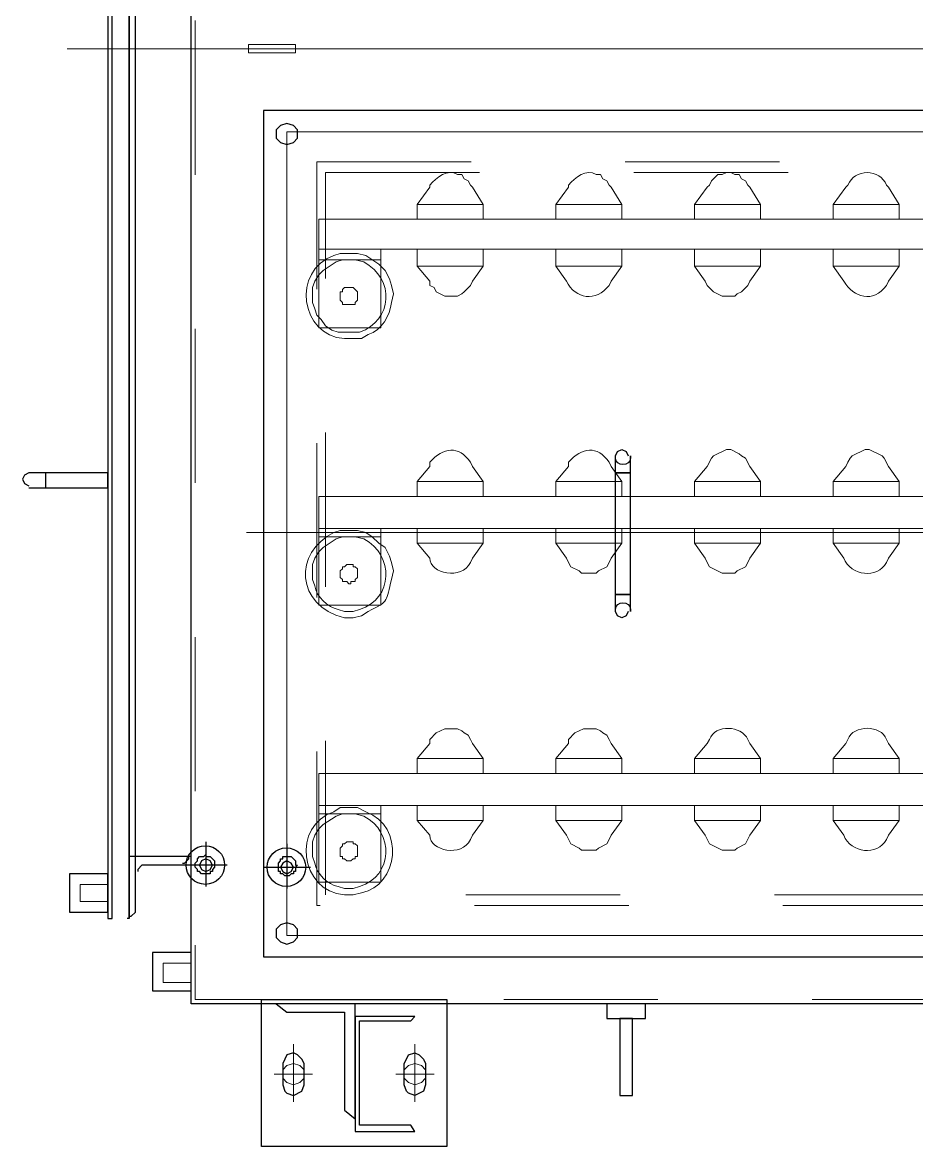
# Model space of a CAD drawing. Header units: metres. Extents: x 531759 to 532310, y 2674774 to 2675087.
# Drawn here: x 532119.967 to 532120.547, y 2674976.168 to 2674976.897 of the extents above; entities that cross this region are included whole.
import ezdxf

# ---------------------------------------------------------------- set-up
doc = ezdxf.new("R2010")
doc.units = ezdxf.units.M
doc.header["$MEASUREMENT"] = 0
doc.linetypes.add('PDF_IMPORT', pattern=[1, 0.8, -0.2])
doc.layers.add('IDT', color=7, linetype='Continuous')

# ---------------------------------------------------------------- blocks, each defined once
blk = doc.blocks.new('IDT')
at = {"layer": 'IDT', "color": 0, "lineweight": 25}
for p, q in [((17.86491, 11.49573), (17.86491, 11.59116)), ((17.86491, 11.59116), (17.98525, 11.59116)), ((17.98525, 11.59116), (17.98525, 11.49573)), ((17.92439, 11.58148), (17.88566, 11.58148)), ((17.88566, 11.58148), (17.88843, 11.57733)), ((17.88843, 11.57733), (17.92162, 11.57733)), ((17.92162, 11.57733), (17.92162, 11.50956)), ((17.92439, 11.50679), (17.92439, 11.58148)), ((17.9313, 11.56765), (17.92439, 11.57318)), ((17.92439, 11.57318), (17.92439, 11.49849)), ((17.9313, 11.50402), (17.9313, 11.56765)), ((17.75288, 11.55797), (17.74458, 11.55797)), ((17.74458, 11.55797), (17.74458, 11.50817)), ((17.75288, 11.50817), (17.75288, 11.55797)), ((17.87875, 11.55105), (17.88013, 11.5552)), ((17.88013, 11.5552), (17.88566, 11.55797)), ((17.88566, 11.55797), (17.88981, 11.55658)), ((17.88981, 11.55658), (17.89119, 11.5552)), ((17.89119, 11.5552), (17.89258, 11.55105)), ((17.95897, 11.5552), (17.95758, 11.55105)), ((17.9645, 11.55797), (17.95897, 11.5552)), ((17.96865, 11.55658), (17.9645, 11.55797)), ((17.97003, 11.5552), (17.96865, 11.55658)), ((17.97142, 11.55105), (17.97003, 11.5552)), ((17.87875, 11.53722), (17.87875, 11.55105)), ((17.89258, 11.55105), (17.89258, 11.53722)), ((17.95758, 11.55105), (17.95758, 11.53722)), ((17.97142, 11.53722), (17.97142, 11.55105)), ((17.88013, 11.53445), (17.87875, 11.53722)), ((17.88289, 11.53169), (17.88013, 11.53445)), ((17.88566, 11.5303), (17.88289, 11.53169)), ((17.88981, 11.53169), (17.88566, 11.5303)), ((17.89119, 11.53445), (17.88981, 11.53169)), ((17.89258, 11.53722), (17.89119, 11.53445)), ((17.95758, 11.53722), (17.95897, 11.53445)), ((17.95897, 11.53445), (17.96173, 11.53169)), ((17.96173, 11.53169), (17.9645, 11.5303)), ((17.9645, 11.5303), (17.96865, 11.53169)), ((17.96865, 11.53169), (17.97003, 11.53445)), ((17.97003, 11.53445), (17.97142, 11.53722)), ((17.88843, 11.50956), (17.88566, 11.50679)), ((17.92162, 11.50956), (17.88843, 11.50956)), ((17.76118, 11.50817), (17.73628, 11.50817)), ((17.73628, 11.50817), (17.73628, 11.49849)), ((17.74458, 11.50817), (17.75288, 11.50817)), ((17.76118, 11.49849), (17.76118, 11.50817)), ((17.88566, 11.50679), (17.92439, 11.50679)), ((17.96865, 11.50402), (17.9313, 11.50402)), ((17.97557, 11.49849), (17.96865, 11.50402)), ((17.02811, 11.49849), (18.03089, 11.49849)), ((17.73628, 11.49849), (17.76118, 11.49849)), ((17.98525, 11.49573), (17.86491, 11.49573)), ((17.92439, 11.49849), (17.97557, 11.49849)), ((18.03089, 11.49849), (18.03089, 10.25781)), ((18.05579, 11.49019), (18.03089, 11.49019)), ((18.03089, 11.49019), (18.03089, 11.4653)), ((18.05579, 11.4653), (18.05579, 11.49019)), ((17.98386, 11.46806), (17.11386, 11.46806)), ((17.98386, 10.91895), (17.98386, 11.46806)), ((17.9645, 11.45838), (17.96173, 11.45561)), ((17.96865, 11.45976), (17.9645, 11.45838)), ((17.9728, 11.45838), (17.96865, 11.45976)), ((17.97557, 11.45561), (17.9728, 11.45838)), ((18.03089, 11.4653), (18.05579, 11.4653)), ((17.96173, 11.45561), (17.96173, 11.45008)), ((17.97557, 11.45008), (17.97557, 11.45561)), ((17.96173, 11.45008), (17.9645, 11.44732)), ((17.9645, 11.44732), (17.96865, 11.44593)), ((17.96865, 11.44593), (17.9728, 11.44732)), ((17.9728, 11.44732), (17.97557, 11.45008)), ((18.06962, 11.44178), (18.06685, 11.43902)), ((18.06685, 11.43902), (18.06685, 11.43763)), ((18.06685, 11.43763), (18.06685, 10.31728)), ((18.071, 11.44178), (18.06962, 11.44178)), ((18.071, 11.44317), (18.07239, 11.44317)), ((18.071, 11.44317), (18.071, 10.31313)), ((18.071, 10.31313), (18.071, 11.44317)), ((18.08483, 11.44317), (18.08207, 11.44317)), ((18.08207, 11.44317), (18.08207, 10.31313)), ((18.08483, 10.31313), (18.08483, 11.44317)), ((18.10973, 11.43902), (18.08483, 11.43902)), ((18.08483, 11.43902), (18.08483, 11.41412)), ((18.10973, 11.41412), (18.10973, 11.43902)), ((17.96865, 11.39476), (17.96865, 11.4238)), ((18.02121, 11.39337), (18.02121, 11.42242)), ((17.96588, 11.41412), (17.96727, 11.4155)), ((17.96727, 11.4155), (17.97003, 11.4155)), ((17.97003, 11.4155), (17.97142, 11.41412)), ((17.98386, 11.40997), (17.95344, 11.40997)), ((17.96173, 11.40859), (17.96312, 11.40997)), ((17.96312, 11.40859), (17.96173, 11.40859)), ((17.96312, 11.40997), (17.96312, 11.41274)), ((17.96312, 11.41274), (17.9645, 11.41274)), ((17.96312, 11.40582), (17.96312, 11.40859)), ((17.9645, 11.41274), (17.9645, 11.41412)), ((17.9645, 11.41412), (17.96588, 11.41412)), ((17.96588, 11.41274), (17.9645, 11.40997)), ((17.9645, 11.40997), (17.96588, 11.4072)), ((17.96865, 11.41412), (17.96588, 11.41274)), ((17.96588, 11.4072), (17.96865, 11.40582)), ((17.97142, 11.41274), (17.96865, 11.41412)), ((17.96865, 11.40582), (17.97142, 11.4072)), ((17.97142, 11.41412), (17.9728, 11.41412)), ((17.9728, 11.40997), (17.97142, 11.41274)), ((17.97142, 11.4072), (17.9728, 11.40997)), ((17.9728, 11.41412), (17.9728, 11.41274)), ((17.9728, 11.41274), (17.97418, 11.41274)), ((17.97418, 11.4072), (17.9728, 11.40582)), ((17.97418, 11.41274), (17.97418, 11.4072)), ((18.00738, 11.40859), (18.03642, 11.40859)), ((18.01568, 11.40997), (18.01706, 11.41135)), ((18.01568, 11.40582), (18.01568, 11.40997)), ((18.01706, 11.41135), (18.01706, 11.41274)), ((18.01706, 11.41274), (18.01844, 11.41274)), ((18.01844, 11.41135), (18.01706, 11.40859)), ((18.01706, 11.40859), (18.01844, 11.40582)), ((18.01844, 11.41274), (18.01844, 11.41412)), ((18.01844, 11.41412), (18.02398, 11.41412)), ((18.02121, 11.41274), (18.01844, 11.41135)), ((18.02398, 11.41135), (18.02121, 11.41274)), ((18.02398, 11.41412), (18.02536, 11.41274)), ((18.02536, 11.40859), (18.02398, 11.41135)), ((18.02398, 11.40582), (18.02536, 11.40859)), ((18.02536, 11.41274), (18.02674, 11.41274)), ((18.02674, 11.41274), (18.02674, 11.41135)), ((18.02674, 11.41135), (18.02813, 11.40997)), ((18.02813, 11.4072), (18.02674, 11.40582)), ((18.02813, 11.40997), (18.02813, 11.4072)), ((18.03504, 11.4072), (18.03227, 11.40444)), ((18.03642, 11.4072), (18.03504, 11.4072)), ((18.03642, 11.40859), (18.06132, 11.40859)), ((18.06132, 11.40859), (18.0627, 11.40859)), ((18.0627, 11.40859), (18.06547, 11.41135)), ((18.06547, 11.41135), (18.06547, 11.41274)), ((18.08483, 11.41412), (18.10973, 11.41412)), ((17.96588, 11.40305), (17.96312, 11.40582)), ((17.96865, 11.40305), (17.96588, 11.40305)), ((17.97142, 11.40305), (17.96865, 11.40305)), ((17.9728, 11.40444), (17.97142, 11.40444)), ((17.97142, 11.40444), (17.97142, 11.40305)), ((17.9728, 11.40582), (17.9728, 11.40444)), ((18.01844, 11.40305), (18.01568, 11.40582)), ((18.01844, 11.40582), (18.02121, 11.40444)), ((18.02121, 11.40305), (18.01844, 11.40305)), ((18.02121, 11.40444), (18.02398, 11.40582)), ((18.02121, 11.40167), (18.02121, 11.40305)), ((18.02259, 11.40305), (18.02121, 11.40167)), ((18.02536, 11.40305), (18.02259, 11.40305)), ((18.02674, 11.40444), (18.02536, 11.40305)), ((18.02674, 11.40582), (18.02674, 11.40444)), ((18.03089, 11.40305), (18.071, 11.40305)), ((18.03227, 11.40444), (18.03227, 11.40305)), ((17.74735, 11.24399), (17.74873, 11.24676)), ((17.74873, 11.24676), (17.7515, 11.24814)), ((17.7515, 11.24814), (17.75426, 11.24676)), ((17.75426, 11.24676), (17.75564, 11.24399)), ((17.74596, 11.24261), (17.74596, 11.24399)), ((17.74596, 11.24399), (17.74596, 11.23293)), ((17.75564, 11.24399), (17.75564, 11.23293)), ((17.75564, 11.24399), (17.75564, 11.24261)), ((17.74596, 11.23293), (17.74596, 11.15409)), ((17.75564, 11.23293), (17.74596, 11.23293)), ((17.74596, 11.23293), (17.75564, 11.23293)), ((17.75564, 11.23293), (17.75564, 11.14302)), ((18.13601, 11.16377), (18.08483, 11.16377)), ((18.08483, 11.16377), (18.08483, 11.15409)), ((18.12495, 11.16377), (18.12495, 11.15409)), ((18.13878, 11.161), (18.13601, 11.16239)), ((18.14016, 11.15824), (18.13878, 11.161)), ((17.74596, 11.15409), (17.74596, 11.14302)), ((17.75564, 11.15409), (17.74596, 11.15409)), ((17.74596, 11.15409), (17.75564, 11.15409)), ((18.08483, 11.15409), (18.12495, 11.15409)), ((18.12495, 11.15409), (18.13601, 11.15409)), ((18.13601, 11.15409), (18.13878, 11.15547)), ((18.13878, 11.15547), (18.14016, 11.15824)), ((17.74596, 11.14302), (17.74596, 11.14441)), ((17.74873, 11.14026), (17.74735, 11.14302)), ((17.7515, 11.13887), (17.74873, 11.14026)), ((17.75426, 11.14026), (17.7515, 11.13887)), ((17.75564, 11.14302), (17.75426, 11.14026)), ((17.75564, 11.14441), (17.75564, 11.14302)), ((17.96865, 10.94108), (17.9645, 10.9397)), ((17.9728, 10.9397), (17.96865, 10.94108)), ((17.9645, 10.9397), (17.96173, 10.93693)), ((17.96173, 10.93693), (17.96173, 10.9314)), ((17.97557, 10.93693), (17.9728, 10.9397)), ((17.97557, 10.9314), (17.97557, 10.93693)), ((17.96173, 10.9314), (17.9645, 10.92863)), ((17.9645, 10.92863), (17.96865, 10.92725)), ((17.96865, 10.92725), (17.9728, 10.92863)), ((17.9728, 10.92863), (17.97557, 10.9314)), ((17.11386, 10.91895), (17.98386, 10.91895))]:
    blk.add_line(p, q, dxfattribs=at)
at = {"layer": 'IDT', "color": 0, "lineweight": 13}
for p, q in [((17.88566, 11.56212), (17.88566, 11.52477)), ((17.9645, 11.56212), (17.9645, 11.52477)), ((17.88151, 11.54967), (17.87875, 11.5469)), ((17.87875, 11.5469), (17.87875, 11.54137)), ((17.88566, 11.55105), (17.88151, 11.54967)), ((17.88981, 11.54967), (17.88566, 11.55105)), ((17.89258, 11.5469), (17.88981, 11.54967)), ((17.89258, 11.54137), (17.89258, 11.5469)), ((17.96035, 11.54967), (17.95758, 11.5469)), ((17.95758, 11.5469), (17.95758, 11.54137)), ((17.9645, 11.55105), (17.96035, 11.54967)), ((17.96865, 11.54967), (17.9645, 11.55105)), ((17.97142, 11.5469), (17.96865, 11.54967)), ((17.97142, 11.54137), (17.97142, 11.5469)), ((17.87321, 11.54414), (17.89811, 11.54414)), ((17.87875, 11.54137), (17.88151, 11.5386)), ((17.88151, 11.5386), (17.88566, 11.53722)), ((17.88566, 11.53722), (17.88981, 11.5386)), ((17.88981, 11.5386), (17.89258, 11.54137)), ((17.95205, 11.54414), (17.97695, 11.54414)), ((17.95758, 11.54137), (17.96035, 11.5386)), ((17.96035, 11.5386), (17.9645, 11.53722)), ((17.9645, 11.53722), (17.96865, 11.5386)), ((17.96865, 11.5386), (17.97142, 11.54137)), ((18.04887, 11.48466), (18.03089, 11.48466)), ((18.03089, 11.48466), (18.03089, 11.47221)), ((18.04887, 11.47221), (18.04887, 11.48466)), ((18.03089, 11.47221), (18.04887, 11.47221)), ((17.96865, 11.45423), (17.12769, 11.45423)), ((17.96865, 10.93278), (17.96865, 11.45423)), ((18.10282, 11.4321), (18.08483, 11.4321)), ((18.08483, 11.4321), (18.08483, 11.42104)), ((18.10282, 11.42104), (18.10282, 11.4321)), ((18.08483, 11.42104), (18.10282, 11.42104)), ((17.99493, 11.19282), (17.09727, 11.19282)), ((17.12769, 10.93278), (17.96865, 10.93278)), ((16.62008, 10.87884), (18.11111, 10.87884)), ((17.96312, 10.87607), (17.96312, 10.88161)), ((17.96312, 10.88161), (17.99355, 10.88161)), ((17.99355, 10.87607), (17.96312, 10.87607)), ((17.99355, 10.88161), (17.99355, 10.87607))]:
    blk.add_line(p, q, dxfattribs=at)
at = {"layer": 'IDT', "color": 0, "linetype": 'PDF_IMPORT', "lineweight": 13, "ltscale": 0.038333}
for p, q in [((18.02813, 11.49573), (17.02811, 11.49573)), ((18.02813, 10.26057), (18.02813, 11.49573)), ((17.14706, 11.43487), (17.94929, 11.43487)), ((17.94929, 11.43487), (17.94929, 10.95215)), ((17.94929, 10.95215), (17.14706, 10.95215))]:
    blk.add_line(p, q, dxfattribs=at)
at = {"layer": 'IDT', "color": 0, "linetype": 'PDF_IMPORT', "lineweight": 13, "ltscale": 0.045833}
for p, q in [((17.15259, 11.42795), (17.94375, 11.42795)), ((17.94375, 11.42795), (17.94375, 10.95906)), ((17.94375, 10.95906), (17.15259, 10.95906))]:
    blk.add_line(p, q, dxfattribs=at)
at = {"layer": 'IDT', "color": 0, "lineweight": 0}
for p, q in [((17.92024, 11.42657), (17.92577, 11.42795)), ((17.92162, 11.42242), (17.92577, 11.4238)), ((17.92577, 11.42795), (17.9313, 11.42795)), ((17.92577, 11.4238), (17.9313, 11.4238)), ((17.9313, 11.4238), (17.93545, 11.42242)), ((17.90779, 11.36986), (17.90779, 11.41965)), ((17.90779, 11.41965), (17.9479, 11.41965)), ((17.9479, 11.41965), (17.9479, 11.36986)), ((17.95067, 11.4072), (17.95205, 11.40305)), ((17.92301, 11.39614), (17.92301, 11.40305)), ((17.92301, 11.40305), (17.92439, 11.40305)), ((17.92439, 11.40305), (17.92439, 11.40444)), ((17.92439, 11.40444), (17.92577, 11.40444)), ((17.92577, 11.40444), (17.92716, 11.40582)), ((17.92716, 11.40582), (17.92992, 11.40582)), ((17.92992, 11.40582), (17.9313, 11.40444)), ((17.9313, 11.40444), (17.93269, 11.40444)), ((17.93269, 11.40444), (17.93269, 11.40305)), ((17.93269, 11.40305), (17.93407, 11.40305)), ((17.93407, 11.40305), (17.93407, 11.39752)), ((17.95205, 11.40305), (17.95205, 11.39337)), ((17.66851, 11.38922), (17.67127, 11.39476)), ((17.67127, 11.39476), (17.67681, 11.39752)), ((17.67681, 11.39752), (17.67819, 11.3989)), ((17.67819, 11.3989), (17.68649, 11.3989)), ((17.68649, 11.3989), (17.69479, 11.39476)), ((17.69479, 11.39476), (17.69755, 11.38922)), ((17.75979, 11.39199), (17.76118, 11.39476)), ((17.76118, 11.39476), (17.76671, 11.39752)), ((17.76671, 11.39752), (17.76809, 11.3989)), ((17.76809, 11.3989), (17.77778, 11.3989)), ((17.77778, 11.3989), (17.77916, 11.39752)), ((17.77916, 11.39752), (17.78469, 11.39476)), ((17.78469, 11.39476), (17.78746, 11.38922)), ((17.92439, 11.39476), (17.92301, 11.39614)), ((17.92577, 11.39476), (17.92439, 11.39476)), ((17.92577, 11.39337), (17.92577, 11.39476)), ((17.92854, 11.39337), (17.92577, 11.39337)), ((17.92992, 11.39337), (17.92854, 11.39337)), ((17.9313, 11.39476), (17.92992, 11.39337)), ((17.93269, 11.39476), (17.9313, 11.39476)), ((17.93407, 11.39752), (17.93269, 11.39614)), ((17.93269, 11.39614), (17.93269, 11.39476)), ((17.95205, 11.39337), (17.95067, 11.38922)), ((17.57169, 11.37954), (17.5786, 11.38922)), ((17.5786, 11.38922), (17.57998, 11.39199)), ((17.60765, 11.38922), (17.61456, 11.37954)), ((17.66159, 11.37954), (17.66851, 11.38922)), ((17.69755, 11.38922), (17.70447, 11.37954)), ((17.7515, 11.37954), (17.75841, 11.38922)), ((17.75841, 11.38922), (17.75979, 11.39199)), ((17.78746, 11.38922), (17.79437, 11.37954)), ((17.8414, 11.37954), (17.84832, 11.38922)), ((17.84832, 11.38922), (17.8497, 11.39199)), ((17.87598, 11.38922), (17.88428, 11.37954)), ((17.95067, 11.38922), (17.9479, 11.38507)), ((17.57169, 11.37954), (17.61456, 11.37954)), ((17.57169, 11.36986), (17.57169, 11.37954)), ((17.61456, 11.37954), (17.61456, 11.36986)), ((17.66159, 11.37954), (17.70447, 11.37954)), ((17.66159, 11.36986), (17.66159, 11.37954)), ((17.70447, 11.37954), (17.70447, 11.36986)), ((17.7515, 11.37954), (17.79437, 11.37954)), ((17.7515, 11.36986), (17.7515, 11.37954)), ((17.79437, 11.37954), (17.79437, 11.36986)), ((17.8414, 11.37954), (17.88428, 11.37954)), ((17.8414, 11.36986), (17.8414, 11.37954)), ((17.88428, 11.37954), (17.88428, 11.36986)), ((17.94514, 11.38231), (17.93684, 11.37677)), ((17.9479, 11.38507), (17.94514, 11.38231)), ((17.90779, 11.37539), (17.9479, 11.37539)), ((17.92301, 11.37124), (17.91747, 11.37401)), ((17.92439, 11.37539), (17.91886, 11.37677)), ((17.92854, 11.37124), (17.92301, 11.37124)), ((17.92854, 11.37539), (17.92439, 11.37539)), ((17.93269, 11.37539), (17.92854, 11.37539)), ((17.93407, 11.37124), (17.92854, 11.37124)), ((17.93684, 11.37677), (17.93269, 11.37539)), ((17.93822, 11.37401), (17.93407, 11.37124)), ((17.02672, 11.36986), (17.9479, 11.36986)), ((17.61456, 11.36986), (17.57169, 11.36986)), ((17.70447, 11.36986), (17.66159, 11.36986)), ((17.79437, 11.36986), (17.7515, 11.36986)), ((17.88428, 11.36986), (17.8414, 11.36986)), ((17.9479, 11.36986), (17.90779, 11.36986)), ((17.9479, 11.36986), (17.9479, 11.34911)), ((17.9479, 11.34911), (17.02672, 11.34911)), ((17.61456, 11.34911), (17.57169, 11.34911)), ((17.57169, 11.34911), (17.57169, 11.33943)), ((17.61456, 11.33943), (17.61456, 11.34911)), ((17.70447, 11.34911), (17.66159, 11.34911)), ((17.66159, 11.34911), (17.66159, 11.33943)), ((17.70447, 11.33943), (17.70447, 11.34911)), ((17.79437, 11.34911), (17.7515, 11.34911)), ((17.7515, 11.34911), (17.7515, 11.33943)), ((17.79437, 11.33943), (17.79437, 11.34911)), ((17.88428, 11.34911), (17.8414, 11.34911)), ((17.8414, 11.34911), (17.8414, 11.33943)), ((17.88428, 11.33943), (17.88428, 11.34911)), ((17.5786, 11.32975), (17.57169, 11.33943)), ((17.57169, 11.33943), (17.61456, 11.33943)), ((17.61456, 11.33943), (17.60626, 11.32975)), ((17.66851, 11.32975), (17.66159, 11.33943)), ((17.66159, 11.33943), (17.70447, 11.33943)), ((17.70447, 11.33943), (17.69617, 11.32975)), ((17.75841, 11.32975), (17.7515, 11.33943)), ((17.7515, 11.33943), (17.79437, 11.33943)), ((17.79437, 11.33943), (17.78607, 11.32975)), ((17.84832, 11.32975), (17.8414, 11.33943)), ((17.8414, 11.33943), (17.88428, 11.33943)), ((17.88428, 11.33943), (17.87598, 11.32975)), ((17.57998, 11.32698), (17.5786, 11.32975)), ((17.60626, 11.32975), (17.60488, 11.32698)), ((17.66989, 11.32698), (17.66851, 11.32975)), ((17.69617, 11.32975), (17.69479, 11.32698)), ((17.75979, 11.32698), (17.75841, 11.32975)), ((17.76118, 11.32421), (17.75979, 11.32698)), ((17.78607, 11.32698), (17.78192, 11.32283)), ((17.78607, 11.32975), (17.78607, 11.32698)), ((17.8497, 11.32698), (17.84832, 11.32975)), ((17.85108, 11.32421), (17.8497, 11.32698)), ((17.87598, 11.32698), (17.87183, 11.32283)), ((17.87598, 11.32975), (17.87598, 11.32698)), ((17.76394, 11.32283), (17.76118, 11.32421)), ((17.76533, 11.32145), (17.76394, 11.32283)), ((17.76809, 11.32007), (17.76533, 11.32145)), ((17.77639, 11.32007), (17.76809, 11.32007)), ((17.78192, 11.32283), (17.77639, 11.32007)), ((17.85385, 11.32283), (17.85108, 11.32421)), ((17.85523, 11.32145), (17.85385, 11.32283)), ((17.858, 11.32007), (17.85523, 11.32145)), ((17.8663, 11.32007), (17.858, 11.32007)), ((17.87183, 11.32283), (17.8663, 11.32007)), ((17.91609, 11.24399), (17.92024, 11.24676)), ((17.92024, 11.24676), (17.92577, 11.24814)), ((17.92577, 11.24814), (17.9313, 11.24814)), ((17.90779, 11.19005), (17.90779, 11.23984)), ((17.90779, 11.23984), (17.9479, 11.23984)), ((17.92162, 11.24261), (17.92577, 11.24399)), ((17.92577, 11.24399), (17.9313, 11.24399)), ((17.9313, 11.24399), (17.93545, 11.24261)), ((17.9479, 11.23984), (17.9479, 11.19005)), ((17.92716, 11.22463), (17.92716, 11.22601)), ((17.92716, 11.22601), (17.92854, 11.22601)), ((17.92854, 11.22601), (17.92992, 11.22463)), ((17.95067, 11.22739), (17.95205, 11.22324)), ((17.67127, 11.21495), (17.67681, 11.21771)), ((17.67681, 11.21771), (17.67819, 11.2191)), ((17.67819, 11.2191), (17.68649, 11.2191)), ((17.68649, 11.2191), (17.69479, 11.21495)), ((17.76118, 11.21495), (17.76671, 11.21771)), ((17.76671, 11.21771), (17.76809, 11.2191)), ((17.76809, 11.2191), (17.77778, 11.2191)), ((17.77778, 11.2191), (17.77916, 11.21771)), ((17.77916, 11.21771), (17.78469, 11.21495)), ((17.89949, 11.21771), (17.90088, 11.22324)), ((17.90088, 11.21218), (17.89949, 11.21771)), ((17.92301, 11.22186), (17.92439, 11.22324)), ((17.92301, 11.21633), (17.92301, 11.22186)), ((17.92439, 11.22324), (17.92439, 11.22463)), ((17.92439, 11.22463), (17.92716, 11.22463)), ((17.92992, 11.22463), (17.93269, 11.22463)), ((17.93269, 11.22463), (17.93269, 11.22324)), ((17.93269, 11.22324), (17.93407, 11.22186)), ((17.93407, 11.21771), (17.93269, 11.21633)), ((17.93407, 11.22186), (17.93407, 11.21771)), ((17.95205, 11.22324), (17.95205, 11.21356)), ((17.5786, 11.20941), (17.57998, 11.21218)), ((17.66851, 11.20941), (17.66989, 11.21218)), ((17.66989, 11.21218), (17.67127, 11.21495)), ((17.69479, 11.21495), (17.69617, 11.21218)), ((17.69617, 11.21218), (17.69755, 11.20941)), ((17.75841, 11.20941), (17.75979, 11.21218)), ((17.75979, 11.21218), (17.76118, 11.21495)), ((17.78469, 11.21495), (17.78607, 11.21218)), ((17.78607, 11.21218), (17.78746, 11.20941)), ((17.84832, 11.20941), (17.8497, 11.21218)), ((17.90226, 11.20803), (17.90088, 11.21218)), ((17.92439, 11.21495), (17.92301, 11.21633)), ((17.92577, 11.21495), (17.92439, 11.21495)), ((17.92577, 11.21356), (17.92577, 11.21495)), ((17.92854, 11.21356), (17.92577, 11.21356)), ((17.92992, 11.21356), (17.92854, 11.21356)), ((17.9313, 11.21495), (17.92992, 11.21356)), ((17.93269, 11.21495), (17.9313, 11.21495)), ((17.93269, 11.21633), (17.93269, 11.21495)), ((17.95205, 11.21356), (17.95067, 11.20941)), ((17.57169, 11.19973), (17.5786, 11.20941)), ((17.60765, 11.20941), (17.61456, 11.19973)), ((17.66159, 11.19973), (17.66851, 11.20941)), ((17.69755, 11.20941), (17.70447, 11.19973)), ((17.7515, 11.19973), (17.75841, 11.20941)), ((17.78746, 11.20941), (17.79437, 11.19973)), ((17.8414, 11.19973), (17.84832, 11.20941)), ((17.87598, 11.20941), (17.88428, 11.19973)), ((17.90503, 11.2025), (17.90226, 11.20803)), ((17.9479, 11.20526), (17.94514, 11.2025)), ((17.95067, 11.20941), (17.9479, 11.20526)), ((17.57169, 11.19973), (17.61456, 11.19973)), ((17.57169, 11.19005), (17.57169, 11.19973)), ((17.61456, 11.19973), (17.61456, 11.19005)), ((17.66159, 11.19973), (17.70447, 11.19973)), ((17.66159, 11.19005), (17.66159, 11.19973)), ((17.70447, 11.19973), (17.70447, 11.19005)), ((17.7515, 11.19973), (17.79437, 11.19973)), ((17.7515, 11.19005), (17.7515, 11.19973)), ((17.79437, 11.19973), (17.79437, 11.19005)), ((17.8414, 11.19973), (17.88428, 11.19973)), ((17.8414, 11.19005), (17.8414, 11.19973)), ((17.88428, 11.19973), (17.88428, 11.19005)), ((17.90917, 11.19973), (17.90503, 11.2025)), ((17.90779, 11.19558), (17.9479, 11.19558)), ((17.91332, 11.19558), (17.90917, 11.19973)), ((17.91747, 11.19282), (17.91332, 11.19558)), ((17.92439, 11.19558), (17.91886, 11.19696)), ((17.92854, 11.19558), (17.92439, 11.19558)), ((17.93269, 11.19558), (17.92854, 11.19558)), ((17.93684, 11.19696), (17.93269, 11.19558)), ((17.94514, 11.2025), (17.93684, 11.19696)), ((17.02672, 11.19005), (17.9479, 11.19005)), ((17.61456, 11.19005), (17.57169, 11.19005)), ((17.70447, 11.19005), (17.66159, 11.19005)), ((17.79437, 11.19005), (17.7515, 11.19005)), ((17.88428, 11.19005), (17.8414, 11.19005)), ((17.9479, 11.19005), (17.90779, 11.19005)), ((17.92301, 11.19143), (17.91747, 11.19282)), ((17.92854, 11.19143), (17.92301, 11.19143)), ((17.93407, 11.19143), (17.92854, 11.19143)), ((17.93822, 11.19282), (17.93407, 11.19143)), ((17.9479, 11.19005), (17.9479, 11.1693)), ((17.9479, 11.1693), (17.02672, 11.1693)), ((17.61456, 11.1693), (17.57169, 11.1693)), ((17.57169, 11.1693), (17.57169, 11.15962)), ((17.61456, 11.15962), (17.61456, 11.1693)), ((17.70447, 11.1693), (17.66159, 11.1693)), ((17.66159, 11.1693), (17.66159, 11.15962)), ((17.70447, 11.15962), (17.70447, 11.1693)), ((17.79437, 11.1693), (17.7515, 11.1693)), ((17.7515, 11.1693), (17.7515, 11.15962)), ((17.79437, 11.15962), (17.79437, 11.1693)), ((17.88428, 11.1693), (17.8414, 11.1693)), ((17.8414, 11.1693), (17.8414, 11.15962)), ((17.88428, 11.15962), (17.88428, 11.1693)), ((17.5786, 11.14994), (17.57169, 11.15962)), ((17.57169, 11.15962), (17.61456, 11.15962)), ((17.61456, 11.15962), (17.60626, 11.14994)), ((17.66851, 11.14994), (17.66159, 11.15962)), ((17.66159, 11.15962), (17.70447, 11.15962)), ((17.70447, 11.15962), (17.69617, 11.14994)), ((17.75841, 11.14994), (17.7515, 11.15962)), ((17.7515, 11.15962), (17.79437, 11.15962)), ((17.79437, 11.15962), (17.78607, 11.14994)), ((17.84832, 11.14994), (17.8414, 11.15962)), ((17.8414, 11.15962), (17.88428, 11.15962)), ((17.88428, 11.15962), (17.87598, 11.14994)), ((17.58137, 11.14441), (17.5786, 11.14994)), ((17.60488, 11.14717), (17.6035, 11.14441)), ((17.60626, 11.14994), (17.60488, 11.14717)), ((17.67127, 11.14441), (17.66851, 11.14994)), ((17.69617, 11.14994), (17.6934, 11.14441)), ((17.75979, 11.14717), (17.75841, 11.14994)), ((17.78607, 11.14994), (17.78607, 11.14717)), ((17.8497, 11.14717), (17.84832, 11.14994)), ((17.87598, 11.14994), (17.87598, 11.14717)), ((17.58275, 11.14302), (17.58137, 11.14441)), ((17.59105, 11.13887), (17.58275, 11.14302)), ((17.59382, 11.13887), (17.59105, 11.13887)), ((17.60212, 11.14302), (17.59382, 11.13887)), ((17.6035, 11.14441), (17.60212, 11.14302)), ((17.67404, 11.14302), (17.67127, 11.14441)), ((17.67542, 11.14164), (17.67404, 11.14302)), ((17.68095, 11.13887), (17.67542, 11.14164)), ((17.68372, 11.13887), (17.68095, 11.13887)), ((17.69202, 11.14302), (17.68372, 11.13887)), ((17.6934, 11.14441), (17.69202, 11.14302)), ((17.91609, 11.06418), (17.92024, 11.06695)), ((17.92024, 11.06695), (17.9313, 11.06695)), ((17.90779, 11.00886), (17.90779, 11.06003)), ((17.90779, 11.06003), (17.9479, 11.06003)), ((17.92162, 11.0628), (17.93545, 11.0628)), ((17.93545, 11.0628), (17.9396, 11.06142)), ((17.9396, 11.06142), (17.94375, 11.05865)), ((17.94375, 11.05865), (17.94652, 11.0545)), ((17.9479, 11.06003), (17.9479, 11.00886)), ((17.94652, 11.0545), (17.94929, 11.05173)), ((17.94929, 11.05173), (17.95067, 11.04758)), ((17.89949, 11.0379), (17.90088, 11.04344)), ((17.92301, 11.04205), (17.92439, 11.04344)), ((17.92439, 11.04344), (17.92439, 11.04482)), ((17.92439, 11.04482), (17.93269, 11.04482)), ((17.93269, 11.04482), (17.93269, 11.04344)), ((17.93269, 11.04344), (17.93407, 11.04205)), ((17.95067, 11.04758), (17.95205, 11.04344)), ((17.95205, 11.04344), (17.95205, 11.03375)), ((17.66989, 11.03237), (17.67404, 11.03652)), ((17.67404, 11.03652), (17.67681, 11.0379)), ((17.67681, 11.0379), (17.67819, 11.03929)), ((17.67819, 11.03929), (17.68649, 11.03929)), ((17.68649, 11.03929), (17.69202, 11.03652)), ((17.69202, 11.03652), (17.69617, 11.03237)), ((17.8497, 11.03237), (17.85385, 11.03652)), ((17.85385, 11.03652), (17.85523, 11.0379)), ((17.85523, 11.0379), (17.858, 11.03929)), ((17.858, 11.03929), (17.8663, 11.03929)), ((17.8663, 11.03929), (17.87183, 11.03652)), ((17.87183, 11.03652), (17.87321, 11.03375)), ((17.90088, 11.03237), (17.89949, 11.0379)), ((17.92301, 11.03652), (17.92301, 11.04205)), ((17.92577, 11.03375), (17.92301, 11.03652)), ((17.93269, 11.03514), (17.9313, 11.03375)), ((17.93407, 11.03652), (17.93269, 11.03652)), ((17.93269, 11.03652), (17.93269, 11.03514)), ((17.93407, 11.04205), (17.93407, 11.03652)), ((17.57169, 11.01992), (17.5786, 11.0296)), ((17.5786, 11.0296), (17.57998, 11.03237)), ((17.60765, 11.0296), (17.61456, 11.01992)), ((17.66159, 11.01992), (17.66851, 11.0296)), ((17.66851, 11.0296), (17.66989, 11.03237)), ((17.69617, 11.03237), (17.69755, 11.0296)), ((17.69755, 11.0296), (17.70447, 11.01992)), ((17.7515, 11.01992), (17.75841, 11.0296)), ((17.75841, 11.0296), (17.75979, 11.03237)), ((17.78746, 11.0296), (17.79437, 11.01992)), ((17.8414, 11.01992), (17.84832, 11.0296)), ((17.84832, 11.0296), (17.8497, 11.03237)), ((17.87321, 11.03375), (17.87598, 11.03237)), ((17.87598, 11.03237), (17.87598, 11.0296)), ((17.87598, 11.0296), (17.88428, 11.01992)), ((17.90226, 11.02822), (17.90088, 11.03237)), ((17.90503, 11.02269), (17.90226, 11.02822)), ((17.92854, 11.03375), (17.92577, 11.03375)), ((17.9313, 11.03375), (17.92854, 11.03375)), ((17.95067, 11.0296), (17.9479, 11.02545)), ((17.95205, 11.03375), (17.95067, 11.0296)), ((17.90917, 11.01854), (17.90503, 11.02269)), ((17.94514, 11.02269), (17.93684, 11.01716)), ((17.9479, 11.02545), (17.94514, 11.02269)), ((17.57169, 11.01992), (17.61456, 11.01992)), ((17.57169, 11.00886), (17.57169, 11.01992)), ((17.61456, 11.01992), (17.61456, 11.00886)), ((17.66159, 11.01992), (17.70447, 11.01992)), ((17.66159, 11.00886), (17.66159, 11.01992)), ((17.70447, 11.01992), (17.70447, 11.00886)), ((17.7515, 11.01992), (17.79437, 11.01992)), ((17.7515, 11.00886), (17.7515, 11.01992)), ((17.79437, 11.01992), (17.79437, 11.00886)), ((17.8414, 11.01992), (17.88428, 11.01992)), ((17.8414, 11.00886), (17.8414, 11.01992)), ((17.88428, 11.01992), (17.88428, 11.00886)), ((17.90779, 11.01577), (17.9479, 11.01577)), ((17.91747, 11.01301), (17.90917, 11.01854)), ((17.92439, 11.01577), (17.91886, 11.01716)), ((17.92854, 11.01577), (17.92439, 11.01577)), ((17.93269, 11.01577), (17.92854, 11.01577)), ((17.93684, 11.01716), (17.93269, 11.01577)), ((17.02672, 11.00886), (17.9479, 11.00886)), ((17.61456, 11.00886), (17.57169, 11.00886)), ((17.70447, 11.00886), (17.66159, 11.00886)), ((17.79437, 11.00886), (17.7515, 11.00886)), ((17.88428, 11.00886), (17.8414, 11.00886)), ((17.9479, 11.00886), (17.90779, 11.00886)), ((17.92301, 11.01162), (17.91747, 11.01301)), ((17.92854, 11.01162), (17.92301, 11.01162)), ((17.93407, 11.01162), (17.92854, 11.01162)), ((17.93822, 11.01301), (17.93407, 11.01162)), ((17.9479, 11.00886), (17.9479, 10.98949)), ((17.9479, 10.98949), (17.02672, 10.98949)), ((17.61456, 10.98949), (17.57169, 10.98949)), ((17.57169, 10.98949), (17.57169, 10.97981)), ((17.61456, 10.97981), (17.61456, 10.98949)), ((17.70447, 10.98949), (17.66159, 10.98949)), ((17.66159, 10.98949), (17.66159, 10.97981)), ((17.70447, 10.97981), (17.70447, 10.98949)), ((17.79437, 10.98949), (17.7515, 10.98949)), ((17.7515, 10.98949), (17.7515, 10.97981)), ((17.79437, 10.97981), (17.79437, 10.98949)), ((17.88428, 10.98949), (17.8414, 10.98949)), ((17.8414, 10.98949), (17.8414, 10.97981)), ((17.88428, 10.97981), (17.88428, 10.98949)), ((17.5786, 10.96875), (17.57169, 10.97981)), ((17.57169, 10.97981), (17.61456, 10.97981)), ((17.61456, 10.97981), (17.60626, 10.96875)), ((17.66851, 10.96875), (17.66159, 10.97981)), ((17.66159, 10.97981), (17.70447, 10.97981)), ((17.70447, 10.97981), (17.69617, 10.96875)), ((17.75841, 10.96875), (17.7515, 10.97981)), ((17.7515, 10.97981), (17.79437, 10.97981)), ((17.79437, 10.97981), (17.78607, 10.96875)), ((17.84832, 10.96875), (17.8414, 10.97981)), ((17.8414, 10.97981), (17.88428, 10.97981)), ((17.88428, 10.97981), (17.87598, 10.96875)), ((17.57998, 10.96736), (17.5786, 10.96875)), ((17.60626, 10.96875), (17.60488, 10.96736)), ((17.66989, 10.96736), (17.66851, 10.96875)), ((17.67127, 10.9646), (17.66989, 10.96736)), ((17.67404, 10.96321), (17.67127, 10.9646)), ((17.67542, 10.96045), (17.67404, 10.96321)), ((17.6934, 10.9646), (17.68925, 10.96045)), ((17.69479, 10.96736), (17.6934, 10.9646)), ((17.69617, 10.96875), (17.69479, 10.96736)), ((17.75979, 10.96736), (17.75841, 10.96875)), ((17.76118, 10.9646), (17.75979, 10.96736)), ((17.76394, 10.96321), (17.76118, 10.9646)), ((17.76533, 10.96045), (17.76394, 10.96321)), ((17.78607, 10.96875), (17.78607, 10.96736)), ((17.8497, 10.96736), (17.84832, 10.96875)), ((17.85108, 10.9646), (17.8497, 10.96736)), ((17.85385, 10.96321), (17.85108, 10.9646)), ((17.85523, 10.96045), (17.85385, 10.96321)), ((17.87598, 10.96875), (17.87598, 10.96736)), ((17.67819, 10.96045), (17.67542, 10.96045)), ((17.68095, 10.95906), (17.67819, 10.96045)), ((17.68372, 10.95906), (17.68095, 10.95906)), ((17.68649, 10.96045), (17.68372, 10.95906)), ((17.68925, 10.96045), (17.68649, 10.96045)), ((17.76809, 10.96045), (17.76533, 10.96045)), ((17.858, 10.96045), (17.85523, 10.96045))]:
    blk.add_line(p, q, dxfattribs=at)
at = {"layer": 'IDT', "color": 0, "lineweight": 25}
for centre in [(17.96902, 11.40992), (18.02158, 11.40854)]:
    blk.add_circle(centre, 0.0125, dxfattribs=at)
at = {"layer": 'IDT', "color": 0, "lineweight": 0}
for points in [[(17.91747, 11.37401), (17.89172, 11.38332), (17.89661, 11.42203), (17.92024, 11.42657)], [(17.91886, 11.37677), (17.8988, 11.3871), (17.89984, 11.41583), (17.92162, 11.42242)], [(17.9313, 11.42795), (17.96049, 11.42569), (17.96554, 11.38245), (17.93822, 11.37401)], [(17.93545, 11.42242), (17.94221, 11.42134), (17.94959, 11.41396), (17.95067, 11.4072)], [(17.57998, 11.39199), (17.58591, 11.40301), (17.60292, 11.40066), (17.60765, 11.38922)], [(17.8497, 11.39199), (17.85516, 11.40379), (17.87609, 11.39932), (17.87598, 11.38922)], [(17.60488, 11.32698), (17.60163, 11.31741), (17.58324, 11.31741), (17.57998, 11.32698)], [(17.69479, 11.32698), (17.69094, 11.31698), (17.67392, 11.31792), (17.66989, 11.32698)], [(17.9313, 11.24814), (17.96326, 11.2403), (17.96436, 11.20538), (17.93822, 11.19282)], [(17.91886, 11.19696), (17.89882, 11.20736), (17.89975, 11.23592), (17.92162, 11.24261)], [(17.90088, 11.22324), (17.90468, 11.23724), (17.90189, 11.23719), (17.91609, 11.24399)], [(17.93545, 11.24261), (17.94221, 11.24153), (17.94959, 11.23415), (17.95067, 11.22739)], [(17.57998, 11.21218), (17.58591, 11.2232), (17.60292, 11.22085), (17.60765, 11.20941)], [(17.8497, 11.21218), (17.85516, 11.22398), (17.87609, 11.21951), (17.87598, 11.20941)], [(17.78607, 11.14717), (17.77761, 11.13733), (17.76731, 11.13597), (17.75979, 11.14717)], [(17.87598, 11.14717), (17.86752, 11.13733), (17.85721, 11.13597), (17.8497, 11.14717)], [(17.9313, 11.06695), (17.96019, 11.06534), (17.96575, 11.02253), (17.93822, 11.01301)], [(17.91886, 11.01716), (17.89836, 11.02822), (17.90023, 11.05531), (17.92162, 11.0628)], [(17.90088, 11.04344), (17.90212, 11.05226), (17.90696, 11.06146), (17.91609, 11.06418)], [(17.57998, 11.03237), (17.58856, 11.04417), (17.60112, 11.04046), (17.60765, 11.0296)], [(17.75979, 11.03237), (17.76823, 11.04339), (17.7816, 11.04143), (17.78746, 11.0296)], [(17.60488, 10.96736), (17.60105, 10.95655), (17.58381, 10.95655), (17.57998, 10.96736)], [(17.78607, 10.96736), (17.78216, 10.9625), (17.77436, 10.95623), (17.76809, 10.96045)], [(17.87598, 10.96736), (17.87206, 10.9625), (17.86427, 10.95623), (17.858, 10.96045)]]:
    blk.add_open_spline(points, degree=3, dxfattribs=at)
at = {"layer": 'IDT', "color": 0, "lineweight": 25}
for points in [[(17.75564, 11.24261), (17.75581, 11.23694), (17.7458, 11.23694), (17.74596, 11.24261)], [(17.74596, 11.14441), (17.7458, 11.15008), (17.75581, 11.15008), (17.75564, 11.14441)]]:
    blk.add_open_spline(points, degree=3, dxfattribs=at)

msp = doc.modelspace()

# ---------------------------------------------------------------- block references
at = {"layer": 'IDT', "color": 8, "rotation": 180}
msp.add_blockref('IDT', (532138.10728, 2674987.75885), dxfattribs=at)

doc.saveas('drawing.dxf')
